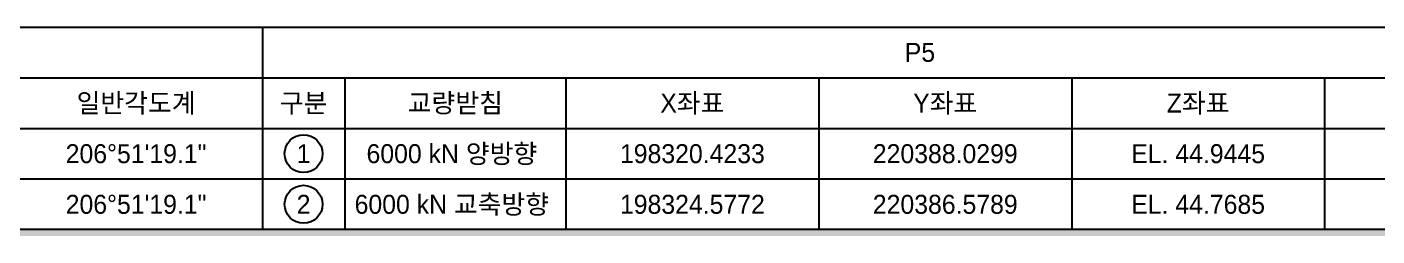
# Model space of a CAD drawing. Header units: feet. Extents: x 0 to 510288, y 0 to 371336.
# Drawn here: x 339026 to 445799, y 210970 to 227470 of the extents above; entities that cross this region are included whole.
import ezdxf
from ezdxf.enums import TextEntityAlignment as Align

# ---------------------------------------------------------------- set-up
doc = ezdxf.new("R2010")
doc.units = ezdxf.units.FT
doc.header["$LTSCALE"] = 100
doc.header["$MEASUREMENT"] = 0
for name, color, linetype in [('CS-TABL-LIN1', 4, 'CONTINUOUS'), ('CS-TABL-LIN2', 1, 'CONTINUOUS'), ('CS-TABL-TEX1', 6, 'CONTINUOUS'), ('CS-TABL-TEX2', 3, 'CONTINUOUS')]:
    doc.layers.add(name, color=color, linetype=linetype)
doc.styles.add('A_STANDARD', font='')
doc.styles.get('A_STANDARD').set_extended_font_data('Dotum')

msp = doc.modelspace()

# ---------------------------------------------------------------- linework, layer by layer
at = {"layer": 'CS-TABL-LIN1'}
msp.add_lwpolyline([(149652, 227470), (461652, 227470), (461652, 211470), (149652, 211470)], close=True, dxfattribs=at)
msp.add_solid([(150152, 211470), (462152, 211470), (150152, 210970), (462152, 210970)], dxfattribs=at)
at = {"layer": 'CS-TABL-LIN2'}
for p, q in [((357652, 227470), (357652, 211470)), ((364152, 227470), (364152, 227470)), ((381652, 227470), (381652, 227470)), ((401652, 227470), (401652, 227470)), ((421652, 227470), (421652, 227470)), ((441652, 227470), (441652, 227470)), ((149652, 223470), (461652, 223470)), ((364152, 223470), (364152, 211470)), ((381652, 223470), (381652, 211470)), ((401652, 223470), (401652, 211470)), ((421652, 223470), (421652, 211470)), ((441652, 223470), (441652, 211470)), ((149652, 219470), (461652, 219470)), ((149652, 215470), (461652, 215470))]:
    msp.add_line(p, q, dxfattribs=at)
for centre in [(360902, 217470), (360902, 213470)]:
    msp.add_circle(centre, 1500, dxfattribs=at)

# ---------------------------------------------------------------- texts
at = {"layer": 'CS-TABL-TEX1', "style": 'A_STANDARD'}
for s, p in [('P5', (409652, 225470)), ('일반각도계', (347652, 221470)), ('구분', (360902, 221470)), ('교량받침', (372902, 221470)), ('X좌표', (391652, 221470)), ('Y좌표', (411652, 221470)), ('Z좌표', (431652, 221470))]:
    msp.add_text(s, height=1500, dxfattribs=at).set_placement(p, align=Align.MIDDLE_CENTER)
at = {"layer": 'CS-TABL-TEX2', "style": 'A_STANDARD'}
for s, p in [('206°51\'19.1"', (347652, 217470)), ('1', (360902, 217470)), ('6000 kN 양방향 ', (372902, 217470)), ('198320.4233', (391652, 217470)), ('220388.0299', (411652, 217470)), ('EL. 44.9445', (431652, 217470)), ('206°51\'19.1"', (347652, 213470)), ('2', (360902, 213470)), ('6000 kN 교축방향 ', (372902, 213470)), ('198324.5772', (391652, 213470)), ('220386.5789', (411652, 213470)), ('EL. 44.7685', (431652, 213470))]:
    msp.add_text(s, height=1500, dxfattribs=at).set_placement(p, align=Align.MIDDLE_CENTER)

doc.saveas('drawing.dxf')
